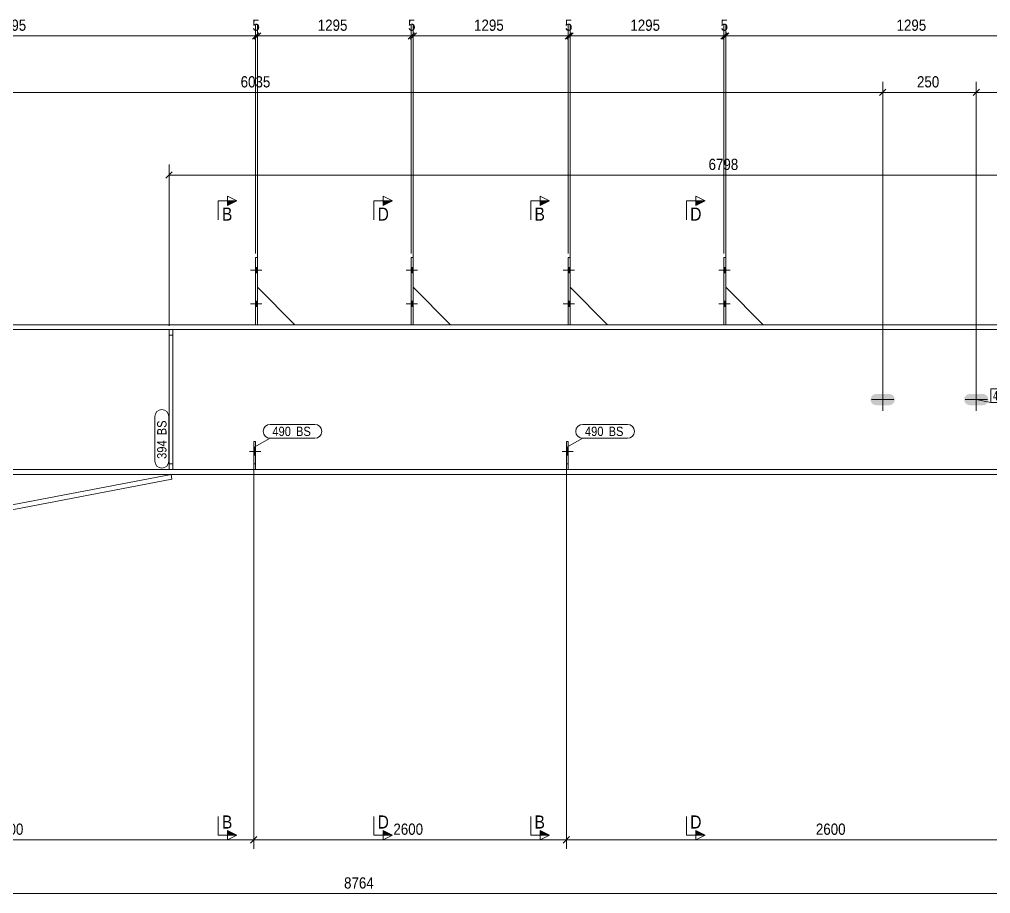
# Model space of a CAD drawing. Header units: millimetres. Extents: x 2 to 1174, y 1 to 825.
# Drawn here: x 261.7 to 521.1, y 253.3 to 486.9 of the extents above; entities that cross this region are included whole.
import ezdxf

# ---------------------------------------------------------------- set-up
doc = ezdxf.new("R2010")
doc.units = ezdxf.units.MM
for name, pattern in [('XKITLINE00', [0]), ('XKITLINE01', [4, 1, -1, 1, -1]), ('XKITLINE02', [4, 2, -2])]:
    doc.linetypes.add(name, pattern=pattern)
for name, color, linetype, lineweight in [('Bolt', 3, 'Continuous', 0), ('BoltMark', 7, 'Continuous', 0), ('Dimensions', 7, 'Continuous', 0), ('Part', 2, 'Continuous', 0), ('PartMark', 7, 'Continuous', 0), ('Section', 6, 'Continuous', 0)]:
    doc.layers.add(name, color=color, linetype=linetype, lineweight=lineweight)
doc.styles.add('ARIAL', font='ARIAL.TTF')
doc.styles.add('ARIAL_NARROW', font='ARIALN.TTF')

# ---------------------------------------------------------------- blocks, each defined once
blk = doc.blocks.new('*A12')
at = {"layer": 'Part', "color": 2, "linetype": 'XKITLINE00', "lineweight": 0}
for p, q in [((450.39, 423.27), (449.89, 423.27)), ((449.89, 423.27), (449.89, 405.27)), ((450.39, 405.27), (450.39, 423.27))]:
    blk.add_line(p, q, dxfattribs=at)
at = {"layer": 'Part', "color": 7, "linetype": 'XKITLINE01', "lineweight": 0}
blk.add_line((449.89, 405.27), (450.39, 405.27), dxfattribs=at)
blk = doc.blocks.new('*A13')
at = {"layer": 'Part', "color": 2, "linetype": 'XKITLINE00', "lineweight": 0}
blk.add_line((460.39, 405.27), (450.39, 415.27), dxfattribs=at)
at = {"layer": 'Part', "color": 7, "linetype": 'XKITLINE01', "lineweight": 0}
for p, q in [((450.39, 415.27), (450.39, 405.27)), ((450.39, 405.27), (460.39, 405.27))]:
    blk.add_line(p, q, dxfattribs=at)
blk = doc.blocks.new('*A14')
at = {"layer": 'Part', "color": 2, "linetype": 'XKITLINE00', "lineweight": 0}
for p, q in [((407.81, 366.57), (407.81, 374.07)), ((407.81, 374.07), (408.31, 374.07)), ((408.31, 374.07), (408.31, 366.57))]:
    blk.add_line(p, q, dxfattribs=at)
at = {"layer": 'Part', "color": 7, "linetype": 'XKITLINE01', "lineweight": 0}
for p, q in [((407.81, 368.07), (408.31, 368.07)), ((408.31, 366.57), (407.81, 366.57))]:
    blk.add_line(p, q, dxfattribs=at)
blk = doc.blocks.new('*A15')
at = {"layer": 'Part', "color": 2, "linetype": 'XKITLINE00', "lineweight": 0}
for p, q in [((408.81, 423.27), (408.31, 423.27)), ((408.31, 423.27), (408.31, 405.27)), ((408.81, 405.27), (408.81, 423.27))]:
    blk.add_line(p, q, dxfattribs=at)
at = {"layer": 'Part', "color": 7, "linetype": 'XKITLINE01', "lineweight": 0}
blk.add_line((408.31, 405.27), (408.81, 405.27), dxfattribs=at)
blk = doc.blocks.new('*A16')
at = {"layer": 'Part', "color": 7, "linetype": 'XKITLINE01', "lineweight": 0}
for p, q in [((407.81, 374.07), (407.81, 366.57)), ((408.31, 374.07), (407.81, 374.07)), ((408.31, 366.57), (408.31, 374.07)), ((407.81, 368.07), (408.31, 368.07)), ((407.81, 366.57), (408.31, 366.57))]:
    blk.add_line(p, q, dxfattribs=at)
blk = doc.blocks.new('*A17')
at = {"layer": 'Part', "color": 2, "linetype": 'XKITLINE00', "lineweight": 0}
blk.add_line((418.81, 405.27), (408.81, 415.27), dxfattribs=at)
at = {"layer": 'Part', "color": 7, "linetype": 'XKITLINE01', "lineweight": 0}
for p, q in [((408.81, 415.27), (408.81, 405.27)), ((408.81, 405.27), (418.81, 405.27))]:
    blk.add_line(p, q, dxfattribs=at)
blk = doc.blocks.new('*A18')
at = {"layer": 'Part', "color": 2, "linetype": 'XKITLINE00', "lineweight": 0}
for p, q in [((366.91, 423.27), (366.41, 423.27)), ((366.41, 423.27), (366.41, 405.27)), ((366.91, 405.27), (366.91, 423.27))]:
    blk.add_line(p, q, dxfattribs=at)
at = {"layer": 'Part', "color": 7, "linetype": 'XKITLINE01', "lineweight": 0}
blk.add_line((366.41, 405.27), (366.91, 405.27), dxfattribs=at)
blk = doc.blocks.new('*A19')
at = {"layer": 'Part', "color": 2, "linetype": 'XKITLINE00', "lineweight": 0}
blk.add_line((376.91, 405.27), (366.91, 415.27), dxfattribs=at)
at = {"layer": 'Part', "color": 7, "linetype": 'XKITLINE01', "lineweight": 0}
for p, q in [((366.91, 415.27), (366.91, 405.27)), ((366.91, 405.27), (376.91, 405.27))]:
    blk.add_line(p, q, dxfattribs=at)
blk = doc.blocks.new('*A20')
at = {"layer": 'Part', "color": 2, "linetype": 'XKITLINE00', "lineweight": 0}
for p, q in [((324.33, 366.57), (324.33, 374.07)), ((324.33, 374.07), (324.83, 374.07)), ((324.83, 374.07), (324.83, 366.57))]:
    blk.add_line(p, q, dxfattribs=at)
at = {"layer": 'Part', "color": 7, "linetype": 'XKITLINE01', "lineweight": 0}
for p, q in [((324.33, 368.07), (324.83, 368.07)), ((324.83, 366.57), (324.33, 366.57))]:
    blk.add_line(p, q, dxfattribs=at)
blk = doc.blocks.new('*A21')
at = {"layer": 'Part', "color": 2, "linetype": 'XKITLINE00', "lineweight": 0}
for p, q in [((325.33, 423.27), (324.83, 423.27)), ((324.83, 423.27), (324.83, 405.27)), ((325.33, 405.27), (325.33, 423.27))]:
    blk.add_line(p, q, dxfattribs=at)
at = {"layer": 'Part', "color": 7, "linetype": 'XKITLINE01', "lineweight": 0}
blk.add_line((324.83, 405.27), (325.33, 405.27), dxfattribs=at)
blk = doc.blocks.new('*A22')
at = {"layer": 'Part', "color": 7, "linetype": 'XKITLINE01', "lineweight": 0}
for p, q in [((324.33, 374.07), (324.33, 366.57)), ((324.83, 374.07), (324.33, 374.07)), ((324.83, 366.57), (324.83, 374.07)), ((324.33, 368.07), (324.83, 368.07)), ((324.33, 366.57), (324.83, 366.57))]:
    blk.add_line(p, q, dxfattribs=at)
blk = doc.blocks.new('*A23')
at = {"layer": 'Part', "color": 2, "linetype": 'XKITLINE00', "lineweight": 0}
blk.add_line((335.33, 405.27), (325.33, 415.27), dxfattribs=at)
at = {"layer": 'Part', "color": 7, "linetype": 'XKITLINE01', "lineweight": 0}
for p, q in [((325.33, 415.27), (325.33, 405.27)), ((325.33, 405.27), (335.33, 405.27))]:
    blk.add_line(p, q, dxfattribs=at)
blk = doc.blocks.new('*A49')
at = {"layer": 'Part', "color": 2, "linetype": 'XKITLINE00', "lineweight": 0}
for p, q in [((301.73, 366.57), (301.73, 403.97)), ((302.73, 403.97), (302.73, 366.57))]:
    blk.add_line(p, q, dxfattribs=at)
at = {"layer": 'Part', "color": 7, "linetype": 'XKITLINE01', "lineweight": 0}
for p, q in [((301.73, 403.97), (302.73, 403.97)), ((301.73, 402.47), (302.73, 402.47)), ((301.73, 368.07), (302.73, 368.07)), ((301.73, 366.57), (302.73, 366.57))]:
    blk.add_line(p, q, dxfattribs=at)
blk = doc.blocks.new('*A50')
at = {"layer": 'Part', "color": 7, "linetype": 'XKITLINE01', "lineweight": 0}
for p, q in [((301.73, 403.97), (301.73, 366.57)), ((301.73, 403.97), (302.73, 403.97)), ((301.73, 402.47), (302.73, 402.47)), ((302.73, 403.97), (302.73, 366.57)), ((302.73, 368.07), (301.73, 368.07)), ((302.73, 366.57), (301.73, 366.57))]:
    blk.add_line(p, q, dxfattribs=at)
blk = doc.blocks.new('*A52')
at = {"layer": 'Part', "color": 2, "linetype": 'XKITLINE00', "lineweight": 0}
for p, q in [((106.06, 327.59), (302.23, 365.27)), ((107.52, 365.27), (106.06, 363.81)), ((302.48, 363.99), (106.06, 326.27)), ((302.23, 365.27), (302.48, 363.99))]:
    blk.add_line(p, q, dxfattribs=at)
at = {"layer": 'Part', "color": 7, "linetype": 'XKITLINE01', "lineweight": 0}
for p, q in [((106.06, 326.27), (106.06, 363.81)), ((302.23, 365.27), (107.52, 365.27))]:
    blk.add_line(p, q, dxfattribs=at)
blk = doc.blocks.new('*A55')
at = {"layer": 'Bolt'}
for points in [[(489.15, 384.7), (489.04, 385.27), (489.15, 385.84), (489.48, 386.33), (489.96, 386.66), (490.54, 386.77), (494.04, 386.77), (494.61, 386.66), (495.1, 386.33), (495.42, 385.84), (495.54, 385.27), (495.42, 384.7), (495.1, 384.21), (494.61, 383.88), (494.04, 383.77), (490.54, 383.77), (489.96, 383.88), (489.48, 384.21)], [(514.15, 384.7), (514.04, 385.27), (514.15, 385.84), (514.48, 386.33), (514.96, 386.66), (515.54, 386.77), (519.04, 386.77), (519.61, 386.66), (520.1, 386.33), (520.42, 385.84), (520.54, 385.27), (520.42, 384.7), (520.1, 384.21), (519.61, 383.88), (519.04, 383.77), (515.54, 383.77), (514.96, 383.88), (514.48, 384.21)]]:
    blk.add_hatch(color=3, dxfattribs=at).paths.add_polyline_path(points, flags=17)
at = {"layer": 'Bolt', "color": 3, "linetype": 'XKITLINE00', "lineweight": 0}
for p, q in [((492.29, 382.27), (492.29, 388.27)), ((517.29, 382.27), (517.29, 388.27)), ((495.29, 385.27), (489.29, 385.27)), ((520.29, 385.27), (514.29, 385.27))]:
    blk.add_line(p, q, dxfattribs=at)
blk = doc.blocks.new('*A61')
at = {"layer": 'Bolt'}
for points in [[(449.89, 420.57), (450.39, 420.57), (450.39, 419.17), (449.89, 419.17)], [(449.89, 420.57), (450.39, 420.57), (450.39, 419.17), (449.89, 419.17)], [(449.89, 411.57), (450.39, 411.57), (450.39, 410.17), (449.89, 410.17)], [(449.89, 411.57), (450.39, 411.57), (450.39, 410.17), (449.89, 410.17)]]:
    blk.add_hatch(color=3, dxfattribs=at).paths.add_polyline_path(points, flags=17)
at = {"layer": 'Bolt', "color": 3, "linetype": 'XKITLINE00', "lineweight": 0}
for p, q in [((450.39, 420.57), (449.89, 420.57)), ((450.39, 420.57), (449.89, 420.57)), ((451.55, 419.87), (448.55, 419.87)), ((451.55, 419.87), (448.55, 419.87)), ((450.39, 419.17), (449.89, 419.17)), ((450.39, 419.17), (449.89, 419.17)), ((451.55, 410.87), (448.55, 410.87)), ((451.55, 410.87), (448.55, 410.87)), ((450.39, 411.57), (449.89, 411.57)), ((450.39, 411.57), (449.89, 411.57)), ((450.39, 410.17), (449.89, 410.17)), ((450.39, 410.17), (449.89, 410.17))]:
    blk.add_line(p, q, dxfattribs=at)
blk = doc.blocks.new('*A62')
at = {"layer": 'Bolt'}
blk.add_hatch(color=3, dxfattribs=at).paths.add_polyline_path([(408.31, 370.39), (407.81, 370.39), (407.81, 372.35), (408.31, 372.35)], flags=17)
at = {"layer": 'Bolt', "color": 3, "linetype": 'XKITLINE00', "lineweight": 0}
for p, q in [((409.66, 371.37), (406.66, 371.37)), ((408.31, 372.35), (407.81, 372.35)), ((408.31, 370.39), (407.81, 370.39))]:
    blk.add_line(p, q, dxfattribs=at)
blk = doc.blocks.new('*A63')
at = {"layer": 'Bolt'}
for points in [[(408.31, 420.57), (408.81, 420.57), (408.81, 419.17), (408.31, 419.17)], [(408.31, 420.57), (408.81, 420.57), (408.81, 419.17), (408.31, 419.17)], [(408.31, 411.57), (408.81, 411.57), (408.81, 410.17), (408.31, 410.17)], [(408.31, 411.57), (408.81, 411.57), (408.81, 410.17), (408.31, 410.17)]]:
    blk.add_hatch(color=3, dxfattribs=at).paths.add_polyline_path(points, flags=17)
at = {"layer": 'Bolt', "color": 3, "linetype": 'XKITLINE00', "lineweight": 0}
for p, q in [((408.81, 420.57), (408.31, 420.57)), ((408.81, 420.57), (408.31, 420.57)), ((409.97, 419.87), (406.97, 419.87)), ((409.97, 419.87), (406.97, 419.87)), ((408.81, 419.17), (408.31, 419.17)), ((408.81, 419.17), (408.31, 419.17)), ((409.97, 410.87), (406.97, 410.87)), ((409.97, 410.87), (406.97, 410.87)), ((408.81, 411.57), (408.31, 411.57)), ((408.81, 411.57), (408.31, 411.57)), ((408.81, 410.17), (408.31, 410.17)), ((408.81, 410.17), (408.31, 410.17))]:
    blk.add_line(p, q, dxfattribs=at)
blk = doc.blocks.new('*A64')
at = {"layer": 'Bolt', "color": 3, "linetype": 'XKITLINE02', "lineweight": 0}
for p, q in [((409.66, 371.37), (406.66, 371.37)), ((408.31, 372.35), (407.81, 372.35)), ((408.31, 370.39), (407.81, 370.39))]:
    blk.add_line(p, q, dxfattribs=at)
blk = doc.blocks.new('*A65')
at = {"layer": 'Bolt'}
for points in [[(366.41, 420.57), (366.91, 420.57), (366.91, 419.17), (366.41, 419.17)], [(366.41, 420.57), (366.91, 420.57), (366.91, 419.17), (366.41, 419.17)], [(366.41, 411.57), (366.91, 411.57), (366.91, 410.17), (366.41, 410.17)], [(366.41, 411.57), (366.91, 411.57), (366.91, 410.17), (366.41, 410.17)]]:
    blk.add_hatch(color=3, dxfattribs=at).paths.add_polyline_path(points, flags=17)
at = {"layer": 'Bolt', "color": 3, "linetype": 'XKITLINE00', "lineweight": 0}
for p, q in [((366.91, 420.57), (366.41, 420.57)), ((366.91, 420.57), (366.41, 420.57)), ((368.07, 419.87), (365.07, 419.87)), ((368.07, 419.87), (365.07, 419.87)), ((366.91, 419.17), (366.41, 419.17)), ((366.91, 419.17), (366.41, 419.17)), ((368.07, 410.87), (365.07, 410.87)), ((368.07, 410.87), (365.07, 410.87)), ((366.91, 411.57), (366.41, 411.57)), ((366.91, 411.57), (366.41, 411.57)), ((366.91, 410.17), (366.41, 410.17)), ((366.91, 410.17), (366.41, 410.17))]:
    blk.add_line(p, q, dxfattribs=at)
blk = doc.blocks.new('*A66')
at = {"layer": 'Bolt'}
blk.add_hatch(color=3, dxfattribs=at).paths.add_polyline_path([(324.83, 370.39), (324.33, 370.39), (324.33, 372.35), (324.83, 372.35)], flags=17)
at = {"layer": 'Bolt', "color": 3, "linetype": 'XKITLINE00', "lineweight": 0}
for p, q in [((326.18, 371.37), (323.18, 371.37)), ((324.83, 372.35), (324.33, 372.35)), ((324.83, 370.39), (324.33, 370.39))]:
    blk.add_line(p, q, dxfattribs=at)
blk = doc.blocks.new('*A67')
at = {"layer": 'Bolt'}
for points in [[(324.83, 420.57), (325.33, 420.57), (325.33, 419.17), (324.83, 419.17)], [(324.83, 420.57), (325.33, 420.57), (325.33, 419.17), (324.83, 419.17)], [(324.83, 411.57), (325.33, 411.57), (325.33, 410.17), (324.83, 410.17)], [(324.83, 411.57), (325.33, 411.57), (325.33, 410.17), (324.83, 410.17)]]:
    blk.add_hatch(color=3, dxfattribs=at).paths.add_polyline_path(points, flags=17)
at = {"layer": 'Bolt', "color": 3, "linetype": 'XKITLINE00', "lineweight": 0}
for p, q in [((325.33, 420.57), (324.83, 420.57)), ((325.33, 420.57), (324.83, 420.57)), ((326.49, 419.87), (323.49, 419.87)), ((326.49, 419.87), (323.49, 419.87)), ((325.33, 419.17), (324.83, 419.17)), ((325.33, 419.17), (324.83, 419.17)), ((326.49, 410.87), (323.49, 410.87)), ((326.49, 410.87), (323.49, 410.87)), ((325.33, 411.57), (324.83, 411.57)), ((325.33, 411.57), (324.83, 411.57)), ((325.33, 410.17), (324.83, 410.17)), ((325.33, 410.17), (324.83, 410.17))]:
    blk.add_line(p, q, dxfattribs=at)
blk = doc.blocks.new('*A68')
at = {"layer": 'Bolt', "color": 3, "linetype": 'XKITLINE02', "lineweight": 0}
for p, q in [((326.18, 371.37), (323.18, 371.37)), ((324.83, 372.35), (324.33, 372.35)), ((324.83, 370.39), (324.33, 370.39))]:
    blk.add_line(p, q, dxfattribs=at)
blk = doc.blocks.new('*A80')
at = {"layer": 'Part', "color": 2, "linetype": 'XKITLINE00', "lineweight": 0}
for p, q in [((350.33, 405.27), (106.06, 405.27)), ((391.91, 405.27), (350.43, 405.27)), ((433.81, 405.27), (392.01, 405.27)), ((475.39, 405.27), (433.91, 405.27)), ((534.09, 405.27), (475.49, 405.27)), ((350.33, 403.97), (106.06, 403.97)), ((391.91, 403.97), (350.43, 403.97)), ((433.81, 403.97), (392.01, 403.97)), ((475.39, 403.97), (433.91, 403.97)), ((534.09, 403.97), (475.49, 403.97)), ((350.33, 366.57), (106.06, 366.57)), ((391.91, 366.57), (350.43, 366.57)), ((433.81, 366.57), (392.01, 366.57)), ((475.39, 366.57), (433.91, 366.57)), ((534.09, 366.57), (475.49, 366.57)), ((106.06, 365.27), (350.33, 365.27)), ((350.43, 365.27), (391.91, 365.27)), ((392.01, 365.27), (433.81, 365.27)), ((433.91, 365.27), (475.39, 365.27)), ((475.49, 365.27), (534.09, 365.27))]:
    blk.add_line(p, q, dxfattribs=at)
blk = doc.blocks.new('*A207')
at = {"layer": 'Dimensions', "color": 7, "linetype": 'XKITLINE00', "lineweight": 0}
for p, q in [((517.29, 386.27), (517.29, 470.18)), ((518.14, 468.18), (516.44, 466.48)), ((517.29, 467.33), (974.96, 467.33))]:
    blk.add_line(p, q, dxfattribs=at)
at = {"layer": 'Dimensions', "color": 3}
blk.add_point((517.29, 467.33), dxfattribs=at)
blk = doc.blocks.new('*A227')
at = {"layer": 'PartMark', "color": 7, "linetype": 'XKITLINE00', "lineweight": 0}
for p, q in [((412.18, 378.63), (424.14, 378.63)), ((407.94, 372.54), (412.18, 374.93)), ((412.18, 374.93), (424.14, 374.93))]:
    blk.add_line(p, q, dxfattribs=at)
for centre, start, end in [((412.18, 376.78), 90, 270), ((424.14, 376.78), 270, 90)]:
    blk.add_arc(centre, 1.85, start, end, dxfattribs=at)
at = {"layer": 'PartMark', "color": 3, "style": 'ARIAL', "width": 0.85}
for s, p in [('490', (412.78, 375.53)), ('BS', (419.09, 375.53))]:
    blk.add_text(s, height=2.5, dxfattribs=at).set_placement(p)
blk = doc.blocks.new('*A228')
at = {"layer": 'PartMark', "color": 7, "linetype": 'XKITLINE00', "lineweight": 0}
for p, q in [((328.7, 378.63), (340.66, 378.63)), ((324.46, 372.54), (328.7, 374.93)), ((328.7, 374.93), (340.66, 374.93))]:
    blk.add_line(p, q, dxfattribs=at)
for centre, start, end in [((328.7, 376.78), 90, 270), ((340.66, 376.78), 270, 90)]:
    blk.add_arc(centre, 1.85, start, end, dxfattribs=at)
at = {"layer": 'PartMark', "color": 3, "style": 'ARIAL', "width": 0.85}
for s, p in [('490', (329.3, 375.53)), ('BS', (335.61, 375.53))]:
    blk.add_text(s, height=2.5, dxfattribs=at).set_placement(p)
blk = doc.blocks.new('*A229')
at = {"layer": 'PartMark', "color": 7, "linetype": 'XKITLINE00', "lineweight": 0}
for p, q in [((297.93, 368.82), (297.93, 380.78)), ((301.63, 368.82), (301.63, 380.78))]:
    blk.add_line(p, q, dxfattribs=at)
for centre, start, end in [((299.78, 380.78), 360, 180), ((299.78, 368.82), 180, 360)]:
    blk.add_arc(centre, 1.85, start, end, dxfattribs=at)
at = {"layer": 'PartMark', "color": 3, "style": 'ARIAL', "width": 0.85}
for s, p in [('BS', (301.03, 375.73)), ('394', (301.03, 369.42))]:
    blk.add_text(s, height=2.5, rotation=90.0002, dxfattribs=at).set_placement(p)
blk = doc.blocks.new('*A232')
at = {"layer": 'Section'}
for points in [[(358.91, 438.34), (361.41, 438.34), (358.91, 437.09)], [(358.91, 270.15), (361.41, 268.9), (358.91, 268.9)]]:
    blk.add_hatch(color=3, dxfattribs=at).paths.add_polyline_path(points, flags=17)
at = {"layer": 'Section', "color": 1, "linetype": 'XKITLINE00', "lineweight": 0}
for p, q in [((356.41, 438.34), (356.41, 433.34)), ((356.41, 438.34), (361.41, 438.34)), ((356.41, 268.9), (356.41, 273.9)), ((356.41, 268.9), (361.41, 268.9))]:
    blk.add_line(p, q, dxfattribs=at)
at = {"layer": 'Section', "color": 3, "linetype": 'XKITLINE00', "lineweight": 0}
for p, q in [((358.91, 437.09), (358.91, 439.59)), ((358.91, 439.59), (361.41, 438.34)), ((361.41, 438.34), (358.91, 437.09)), ((361.41, 268.9), (358.91, 270.15)), ((358.91, 270.15), (358.91, 267.65)), ((361.41, 268.9), (358.91, 267.65))]:
    blk.add_line(p, q, dxfattribs=at)
at = {"layer": 'Section', "color": 7, "style": 'ARIAL', "width": 0.85}
for p in [(357.41, 433.09), (357.41, 270.65)]:
    blk.add_text('D', height=3.5, dxfattribs=at).set_placement(p)
blk = doc.blocks.new('*A234')
at = {"layer": 'Section'}
for points in [[(442.39, 438.34), (444.89, 438.34), (442.39, 437.09)], [(442.39, 270.15), (444.89, 268.9), (442.39, 268.9)]]:
    blk.add_hatch(color=3, dxfattribs=at).paths.add_polyline_path(points, flags=17)
at = {"layer": 'Section', "color": 1, "linetype": 'XKITLINE00', "lineweight": 0}
for p, q in [((439.89, 438.34), (439.89, 433.34)), ((439.89, 438.34), (444.89, 438.34)), ((439.89, 268.9), (439.89, 273.9)), ((439.89, 268.9), (444.89, 268.9))]:
    blk.add_line(p, q, dxfattribs=at)
at = {"layer": 'Section', "color": 3, "linetype": 'XKITLINE00', "lineweight": 0}
for p, q in [((442.39, 437.09), (442.39, 439.59)), ((442.39, 439.59), (444.89, 438.34)), ((444.89, 438.34), (442.39, 437.09)), ((444.89, 268.9), (442.39, 270.15)), ((442.39, 270.15), (442.39, 267.65)), ((444.89, 268.9), (442.39, 267.65))]:
    blk.add_line(p, q, dxfattribs=at)
at = {"layer": 'Section', "color": 7, "style": 'ARIAL', "width": 0.85}
for p in [(440.89, 433.09), (440.89, 270.65)]:
    blk.add_text('D', height=3.5, dxfattribs=at).set_placement(p)
blk = doc.blocks.new('*A235')
at = {"layer": 'Section'}
for points in [[(317.33, 438.34), (319.83, 438.34), (317.33, 437.09)], [(317.33, 270.15), (319.83, 268.9), (317.33, 268.9)]]:
    blk.add_hatch(color=3, dxfattribs=at).paths.add_polyline_path(points, flags=17)
at = {"layer": 'Section', "color": 1, "linetype": 'XKITLINE00', "lineweight": 0}
for p, q in [((314.83, 438.34), (314.83, 433.34)), ((314.83, 438.34), (319.83, 438.34)), ((314.83, 268.9), (314.83, 273.9)), ((314.83, 268.9), (319.83, 268.9))]:
    blk.add_line(p, q, dxfattribs=at)
at = {"layer": 'Section', "color": 3, "linetype": 'XKITLINE00', "lineweight": 0}
for p, q in [((317.33, 437.09), (317.33, 439.59)), ((317.33, 439.59), (319.83, 438.34)), ((319.83, 438.34), (317.33, 437.09)), ((319.83, 268.9), (317.33, 270.15)), ((317.33, 270.15), (317.33, 267.65)), ((319.83, 268.9), (317.33, 267.65))]:
    blk.add_line(p, q, dxfattribs=at)
at = {"layer": 'Section', "color": 7, "style": 'ARIAL', "width": 0.85}
for p in [(315.83, 433.09), (315.83, 270.65)]:
    blk.add_text('B', height=3.5, dxfattribs=at).set_placement(p)
blk = doc.blocks.new('*A236')
at = {"layer": 'Section'}
for points in [[(400.81, 438.34), (403.31, 438.34), (400.81, 437.09)], [(400.81, 270.15), (403.31, 268.9), (400.81, 268.9)]]:
    blk.add_hatch(color=3, dxfattribs=at).paths.add_polyline_path(points, flags=17)
at = {"layer": 'Section', "color": 1, "linetype": 'XKITLINE00', "lineweight": 0}
for p, q in [((398.31, 438.34), (398.31, 433.34)), ((398.31, 438.34), (403.31, 438.34)), ((398.31, 268.9), (398.31, 273.9)), ((398.31, 268.9), (403.31, 268.9))]:
    blk.add_line(p, q, dxfattribs=at)
at = {"layer": 'Section', "color": 3, "linetype": 'XKITLINE00', "lineweight": 0}
for p, q in [((400.81, 437.09), (400.81, 439.59)), ((400.81, 439.59), (403.31, 438.34)), ((403.31, 438.34), (400.81, 437.09)), ((403.31, 268.9), (400.81, 270.15)), ((400.81, 270.15), (400.81, 267.65)), ((403.31, 268.9), (400.81, 267.65))]:
    blk.add_line(p, q, dxfattribs=at)
at = {"layer": 'Section', "color": 7, "style": 'ARIAL', "width": 0.85}
for p in [(399.31, 433.09), (399.31, 270.65)]:
    blk.add_text('B', height=3.5, dxfattribs=at).set_placement(p)
blk = doc.blocks.new('*A240')
at = {"layer": 'Dimensions', "color": 7, "linetype": 'XKITLINE00', "lineweight": 0}
for p, q in [((195.33, 416.27), (195.33, 485.31)), ((324.83, 424.27), (324.83, 485.31)), ((196.18, 483.31), (194.48, 481.61)), ((195.33, 482.46), (324.83, 482.46)), ((325.68, 483.31), (323.98, 481.61))]:
    blk.add_line(p, q, dxfattribs=at)
at = {"layer": 'Dimensions', "color": 3}
for p in [(195.33, 482.46), (324.83, 482.46)]:
    blk.add_point(p, dxfattribs=at)
at = {"layer": 'Dimensions', "color": 3, "style": 'ARIAL', "width": 0.85}
blk.add_text('1295', height=3, dxfattribs=at).set_placement((255.63, 483.81))
blk = doc.blocks.new('*A241')
at = {"layer": 'Dimensions', "color": 7, "linetype": 'XKITLINE00', "lineweight": 0}
for p, q in [((324.83, 424.27), (324.83, 485.31)), ((325.33, 416.27), (325.33, 485.31)), ((325.68, 483.31), (323.98, 481.61)), ((326.18, 483.31), (324.48, 481.61)), ((324.83, 482.46), (325.33, 482.46))]:
    blk.add_line(p, q, dxfattribs=at)
at = {"layer": 'Dimensions', "color": 3}
for p in [(324.83, 482.46), (325.33, 482.46)]:
    blk.add_point(p, dxfattribs=at)
at = {"layer": 'Dimensions', "color": 3, "style": 'ARIAL', "width": 0.85}
blk.add_text('5', height=3, dxfattribs=at).set_placement((323.96, 483.81))
blk = doc.blocks.new('*A242')
at = {"layer": 'Dimensions', "color": 7, "linetype": 'XKITLINE00', "lineweight": 0}
for p, q in [((325.33, 416.27), (325.33, 485.31)), ((366.41, 424.27), (366.41, 485.31)), ((326.18, 483.31), (324.48, 481.61)), ((325.33, 482.46), (366.41, 482.46)), ((367.26, 483.31), (365.56, 481.61))]:
    blk.add_line(p, q, dxfattribs=at)
at = {"layer": 'Dimensions', "color": 3}
for p in [(325.33, 482.46), (366.41, 482.46)]:
    blk.add_point(p, dxfattribs=at)
at = {"layer": 'Dimensions', "color": 3, "style": 'ARIAL', "width": 0.85}
blk.add_text('1295', height=3, dxfattribs=at).set_placement((341.42, 483.81))
blk = doc.blocks.new('*A243')
at = {"layer": 'Dimensions', "color": 7, "linetype": 'XKITLINE00', "lineweight": 0}
for p, q in [((366.41, 424.27), (366.41, 485.31)), ((366.91, 416.27), (366.91, 485.31)), ((367.26, 483.31), (365.56, 481.61)), ((367.76, 483.31), (366.06, 481.61)), ((366.41, 482.46), (366.91, 482.46))]:
    blk.add_line(p, q, dxfattribs=at)
at = {"layer": 'Dimensions', "color": 3}
for p in [(366.41, 482.46), (366.91, 482.46)]:
    blk.add_point(p, dxfattribs=at)
at = {"layer": 'Dimensions', "color": 3, "style": 'ARIAL', "width": 0.85}
blk.add_text('5', height=3, dxfattribs=at).set_placement((365.54, 483.81))
blk = doc.blocks.new('*A244')
at = {"layer": 'Dimensions', "color": 7, "linetype": 'XKITLINE00', "lineweight": 0}
for p, q in [((366.91, 416.27), (366.91, 485.31)), ((408.31, 424.27), (408.31, 485.31)), ((367.76, 483.31), (366.06, 481.61)), ((366.91, 482.46), (408.31, 482.46)), ((409.16, 483.31), (407.46, 481.61))]:
    blk.add_line(p, q, dxfattribs=at)
at = {"layer": 'Dimensions', "color": 3}
for p in [(366.91, 482.46), (408.31, 482.46)]:
    blk.add_point(p, dxfattribs=at)
at = {"layer": 'Dimensions', "color": 3, "style": 'ARIAL', "width": 0.85}
blk.add_text('1295', height=3, dxfattribs=at).set_placement((383.16, 483.81))
blk = doc.blocks.new('*A245')
at = {"layer": 'Dimensions', "color": 7, "linetype": 'XKITLINE00', "lineweight": 0}
for p, q in [((408.31, 424.27), (408.31, 485.31)), ((408.81, 416.27), (408.81, 485.31)), ((409.16, 483.31), (407.46, 481.61)), ((409.66, 483.31), (407.96, 481.61)), ((408.31, 482.46), (408.81, 482.46))]:
    blk.add_line(p, q, dxfattribs=at)
at = {"layer": 'Dimensions', "color": 3}
for p in [(408.31, 482.46), (408.81, 482.46)]:
    blk.add_point(p, dxfattribs=at)
at = {"layer": 'Dimensions', "color": 3, "style": 'ARIAL', "width": 0.85}
blk.add_text('5', height=3, dxfattribs=at).set_placement((407.44, 483.81))
blk = doc.blocks.new('*A246')
at = {"layer": 'Dimensions', "color": 7, "linetype": 'XKITLINE00', "lineweight": 0}
for p, q in [((408.81, 416.27), (408.81, 485.31)), ((449.89, 424.27), (449.89, 485.31)), ((409.66, 483.31), (407.96, 481.61)), ((408.81, 482.46), (449.89, 482.46)), ((450.74, 483.31), (449.04, 481.61))]:
    blk.add_line(p, q, dxfattribs=at)
at = {"layer": 'Dimensions', "color": 3}
for p in [(408.81, 482.46), (449.89, 482.46)]:
    blk.add_point(p, dxfattribs=at)
at = {"layer": 'Dimensions', "color": 3, "style": 'ARIAL', "width": 0.85}
blk.add_text('1295', height=3, dxfattribs=at).set_placement((424.9, 483.81))
blk = doc.blocks.new('*A247')
at = {"layer": 'Dimensions', "color": 7, "linetype": 'XKITLINE00', "lineweight": 0}
for p, q in [((449.89, 424.27), (449.89, 485.31)), ((450.39, 416.27), (450.39, 485.31)), ((450.74, 483.31), (449.04, 481.61)), ((451.24, 483.31), (449.54, 481.61)), ((449.89, 482.46), (450.39, 482.46))]:
    blk.add_line(p, q, dxfattribs=at)
at = {"layer": 'Dimensions', "color": 3}
for p in [(449.89, 482.46), (450.39, 482.46)]:
    blk.add_point(p, dxfattribs=at)
at = {"layer": 'Dimensions', "color": 3, "style": 'ARIAL', "width": 0.85}
blk.add_text('5', height=3, dxfattribs=at).set_placement((449.02, 483.81))
blk = doc.blocks.new('*A248')
at = {"layer": 'Dimensions', "color": 7, "linetype": 'XKITLINE00', "lineweight": 0}
for p, q in [((450.39, 416.27), (450.39, 485.31)), ((550.49, 424.27), (550.49, 485.31)), ((451.24, 483.31), (449.54, 481.61)), ((450.39, 482.46), (550.49, 482.46)), ((551.34, 483.31), (549.64, 481.61))]:
    blk.add_line(p, q, dxfattribs=at)
at = {"layer": 'Dimensions', "color": 3}
for p in [(450.39, 482.46), (550.49, 482.46)]:
    blk.add_point(p, dxfattribs=at)
at = {"layer": 'Dimensions', "color": 3, "style": 'ARIAL', "width": 0.85}
blk.add_text('1295', height=3, dxfattribs=at).set_placement((495.99, 483.81))
blk = doc.blocks.new('*A256')
at = {"layer": 'Dimensions', "color": 7, "linetype": 'XKITLINE00', "lineweight": 0}
for p, q in [((492.29, 386.27), (492.29, 470.18)), ((158.28, 467.33), (492.29, 467.33)), ((493.14, 468.18), (491.44, 466.48))]:
    blk.add_line(p, q, dxfattribs=at)
at = {"layer": 'Dimensions', "color": 3}
blk.add_point((492.29, 467.33), dxfattribs=at)
at = {"layer": 'Dimensions', "color": 3, "style": 'ARIAL', "width": 0.85}
blk.add_text('6035', height=3, dxfattribs=at).set_placement((320.83, 468.68))
blk = doc.blocks.new('*A257')
at = {"layer": 'Dimensions', "color": 7, "linetype": 'XKITLINE00', "lineweight": 0}
for p, q in [((492.29, 386.27), (492.29, 470.18)), ((517.29, 386.27), (517.29, 470.18)), ((493.14, 468.18), (491.44, 466.48)), ((492.29, 467.33), (517.29, 467.33)), ((518.14, 468.18), (516.44, 466.48))]:
    blk.add_line(p, q, dxfattribs=at)
at = {"layer": 'Dimensions', "color": 3}
for p in [(492.29, 467.33), (517.29, 467.33)]:
    blk.add_point(p, dxfattribs=at)
at = {"layer": 'Dimensions', "color": 3, "style": 'ARIAL', "width": 0.85}
blk.add_text('250', height=3, dxfattribs=at).set_placement((501.45, 468.68))
blk = doc.blocks.new('*A258')
at = {"layer": 'Dimensions', "color": 7, "linetype": 'XKITLINE00', "lineweight": 0}
blk.add_line((106.06, 253.27), (599.74, 253.27), dxfattribs=at)
at = {"layer": 'Dimensions', "color": 3, "style": 'ARIAL', "width": 0.85}
blk.add_text('8764', height=3, dxfattribs=at).set_placement((348.45, 254.62))
blk = doc.blocks.new('*A260')
at = {"layer": 'Dimensions', "color": 7, "linetype": 'XKITLINE00', "lineweight": 0}
for p, q in [((324.33, 373.07), (324.33, 265.23)), ((194.33, 345.14), (194.33, 265.23)), ((195.18, 268.48), (193.48, 266.78)), ((194.33, 267.63), (324.33, 267.63)), ((325.18, 268.48), (323.48, 266.78))]:
    blk.add_line(p, q, dxfattribs=at)
at = {"layer": 'Dimensions', "color": 3}
for p in [(194.33, 267.63), (324.33, 267.63)]:
    blk.add_point(p, dxfattribs=at)
at = {"layer": 'Dimensions', "color": 3, "style": 'ARIAL', "width": 0.85}
blk.add_text('1300', height=3, dxfattribs=at).set_placement((254.88, 268.98))
blk = doc.blocks.new('*A261')
at = {"layer": 'Dimensions', "color": 7, "linetype": 'XKITLINE00', "lineweight": 0}
for p, q in [((324.33, 373.07), (324.33, 265.23)), ((407.81, 373.07), (407.81, 265.23)), ((325.18, 268.48), (323.48, 266.78)), ((324.33, 267.63), (407.81, 267.63)), ((408.66, 268.48), (406.96, 266.78))]:
    blk.add_line(p, q, dxfattribs=at)
at = {"layer": 'Dimensions', "color": 3}
for p in [(324.33, 267.63), (407.81, 267.63)]:
    blk.add_point(p, dxfattribs=at)
at = {"layer": 'Dimensions', "color": 3, "style": 'ARIAL', "width": 0.85}
blk.add_text('2600', height=3, dxfattribs=at).set_placement((361.62, 268.98))
blk = doc.blocks.new('*A262')
at = {"layer": 'Dimensions', "color": 7, "linetype": 'XKITLINE00', "lineweight": 0}
for p, q in [((407.81, 373.07), (407.81, 265.23)), ((549.99, 373.07), (549.99, 265.23)), ((408.66, 268.48), (406.96, 266.78)), ((407.81, 267.63), (549.99, 267.63)), ((550.84, 268.48), (549.14, 266.78))]:
    blk.add_line(p, q, dxfattribs=at)
at = {"layer": 'Dimensions', "color": 3}
for p in [(407.81, 267.63), (549.99, 267.63)]:
    blk.add_point(p, dxfattribs=at)
at = {"layer": 'Dimensions', "color": 3, "style": 'ARIAL', "width": 0.85}
blk.add_text('2600', height=3, dxfattribs=at).set_placement((474.45, 268.98))
blk = doc.blocks.new('*A264')
at = {"layer": 'Dimensions', "color": 7, "linetype": 'XKITLINE00', "lineweight": 0}
for p, q in [((302.58, 446.12), (300.88, 444.42)), ((301.73, 404.97), (301.73, 448.12)), ((301.73, 445.27), (598.74, 445.27))]:
    blk.add_line(p, q, dxfattribs=at)
at = {"layer": 'Dimensions', "color": 3}
blk.add_point((301.73, 445.27), dxfattribs=at)
at = {"layer": 'Dimensions', "color": 3, "style": 'ARIAL', "width": 0.85}
blk.add_text('6798', height=3, dxfattribs=at).set_placement((445.79, 446.62))
blk = doc.blocks.new('*A270')
at = {"layer": 'BoltMark', "color": 7, "linetype": 'XKITLINE00', "lineweight": 0}
for p, q in [((521.15, 388.15), (545.27, 388.15)), ((521.15, 384.45), (521.15, 388.15)), ((545.27, 384.45), (545.27, 388.15)), ((517.29, 385.27), (521.15, 384.45)), ((521.15, 384.45), (545.27, 384.45))]:
    blk.add_line(p, q, dxfattribs=at)
at = {"layer": 'BoltMark', "color": 3, "style": 'ARIAL_NARROW', "width": 0.85}
for s, p in [('4', (521.75, 385.05)), ('(65x30) SLOTS', (525.68, 385.05)), ('-', (524.02, 385.05))]:
    blk.add_text(s, height=2.5, dxfattribs=at).set_placement(p)

msp = doc.modelspace()

# ---------------------------------------------------------------- block references
at = {"lineweight": 0}
for name in ['*A240', '*A241', '*A242', '*A243', '*A244', '*A245', '*A246', '*A247', '*A248', '*A256', '*A257', '*A207', '*A264', '*A235', '*A232', '*A236', '*A234', '*A21', '*A18', '*A15', '*A12', '*A67', '*A65', '*A63', '*A61', '*A23', '*A19', '*A17', '*A13', '*A258', '*A49', '*A50', '*A55', '*A270', '*A229', '*A228', '*A227', '*A20', '*A22', '*A14', '*A16', '*A260', '*A66', '*A68', '*A261', '*A62', '*A64', '*A262', '*A52']:
    msp.add_blockref(name, (0, 0), dxfattribs=at)
at = {"layer": 'Part', "lineweight": 0}
msp.add_blockref('*A80', (0, 0), dxfattribs=at)

doc.saveas('drawing.dxf')
